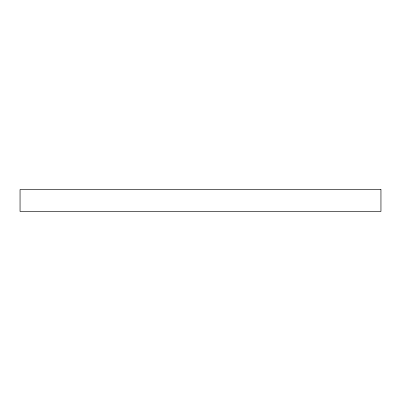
<?xml version="1.0" encoding="UTF-8"?>
<svg xmlns="http://www.w3.org/2000/svg" width="401" height="401" viewBox="0 0 401 401"><rect width="100%" height="100%" fill="white"/><g stroke="black" fill="none" stroke-linecap="round" stroke-linejoin="round"><path stroke-width="0.6" d="M380.95 189.538L20.05 189.538L20.05 211.462L380.95 211.462L380.95 189.538"/></g></svg>
